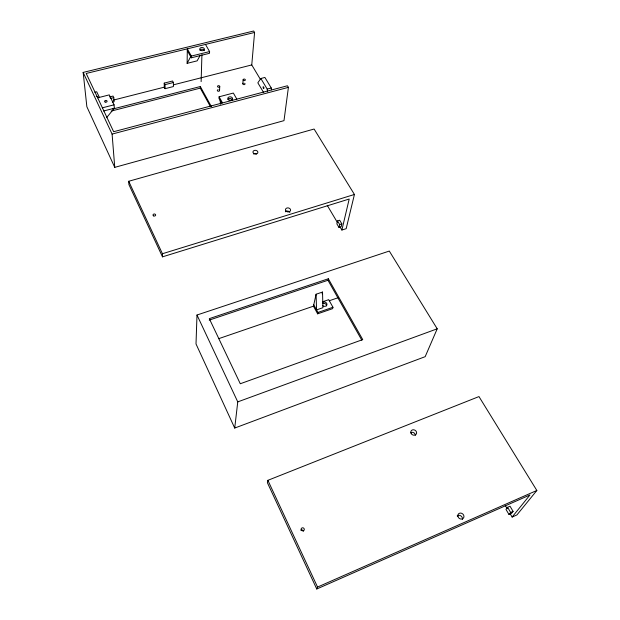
<?xml version="1.0" encoding="UTF-8"?>
<svg xmlns="http://www.w3.org/2000/svg" width="620" height="620" viewBox="0 0 620 620"><rect width="100%" height="100%" fill="white"/><g stroke="black" fill="none" stroke-linecap="round" stroke-linejoin="round"><path stroke-width="0.93" d="M199.942 55.823L197.144 60.853L187.132 63.341L187.317 48.841L191.347 56.071L191.317 57.8L209.521 53.305L209.591 51.584L205.483 44.415M210.389 106.524L200.268 88.133L200.314 86.537L112.778 109.035M201.128 81.623L201.926 54.684M196.997 315.014L196.013 343.945L234.717 428.056L425.18 356.671L437.216 328.809L389.298 251.061L196.997 315.014L237.762 401.884L234.717 428.056M236.84 99.138L233.353 93.054L219.093 96.798L219.007 98.487L221.518 102.974M219.534 90.621L219.744 86.614A1.116 0.798 4.4 0 0 218.209 85.707A1.116 0.798 4.4 0 0 217.953 87.071A1.116 0.798 4.4 0 0 219.744 86.614M242.831 83.708L243.149 79.693M260.4 79.36L251.759 64.93L254.588 32.465L253.688 31L83.157 72.416L86.862 106.741L114.754 167.361L283.991 120.644L288.416 87.35L287.44 85.761L113.654 131.711L86.211 73.454L254.588 32.465M512.128 517.064L516.925 514.918L536.843 490.474L478.973 396.575L267.879 480.329L267.398 482.716L316.766 589L529.953 494.977L512.128 517.064L510.151 513.74M322.695 301.738L328.724 299.669L332.963 307.272L332.622 308.644L317.642 313.829L313.464 306.179L316.084 294.237L322.532 292.051L322.919 307.698L316.556 309.892L316.084 294.237M337.528 220.922L336.862 223.851L339.001 227.47L341.155 226.781L341.837 223.859L339.683 220.24L337.528 220.922L339.683 224.541L339.001 227.47M322.129 293.818L322.532 292.051M317.642 313.829L317.959 312.457L313.767 304.792M361.817 340.186L327.972 280.263L328.321 278.76L209.304 318.649L240.289 383.749L362.731 339.597L328.321 278.76M341.884 230.043L349.2 199.028L162.487 256.851L128.906 184.558L128.704 181.273L314.1 129.03L354.431 194.471L346.169 228.679L341.884 230.043L339.93 226.757M316.766 589L317.556 587.062L536.843 490.474M187.132 63.341L190.681 56.652M271.475 89.807L271.265 87.994L264.903 77.446L260.849 78.5L257.835 82.809L263.702 92.659M507.594 507.3L505.967 509.392L509.012 514.53L511.423 513.461L513.081 511.384L510.012 506.23L507.594 507.3L510.655 512.461L509.012 514.53M106.578 117.684L114.32 108.237L114.065 104.819L109.291 94.883L97.689 97.813M510.655 512.461L513.081 511.384M237.762 401.884L437.216 328.809M317.959 312.457L332.963 307.272M218.651 338.683L313.464 306.179M329.298 300.747L338.388 297.631M209.227 320.114L327.972 280.263M339.683 224.541L341.837 223.859M162.487 256.851L162.425 253.735L354.431 194.471M260.849 78.5L267.189 89.071L271.265 87.994M83.157 72.416L112.096 134.083L288.416 87.35M103.594 110.996L114.32 108.237M111.15 111.089L200.268 88.133M112.352 102.106L114.088 101.665L113.785 97.619L113.034 96.061L109.554 96.945M165.075 88.675L173.414 86.552L173.406 82.514L172.6 81.003L164.222 83.119L164.285 87.164L165.075 88.675L165.021 84.638L164.222 83.119M102.393 107.81L114.065 104.819M110.306 98.502L113.785 97.619M165.021 84.638L173.406 82.514M113.336 100.115L164.285 87.164M173.546 84.808L251.759 64.93M94.852 92.24L96.72 91.768L99.518 97.697L96.247 96.348M191.347 56.071L209.591 51.584M327.252 205.367L337.497 222.642M505.23 505.439L507.199 508.764M219.093 96.798L222.534 102.92M187.294 50.569L191.317 57.8M200.314 86.537L211.381 106.609M128.704 181.273L162.425 253.735M267.879 480.329L317.556 587.062M267.189 89.071L267.514 91.791M220.147 100.525L220.503 104.207M112.096 134.083L114.754 167.361M244.582 83.251A1.101 0.783 5.7 0 1 244.745 84.421A1.101 0.783 5.7 0 1 243.125 84.351A1.101 0.783 5.7 0 1 243.242 83.204M219.108 89.869A1.116 0.798 4.4 0 1 219.185 91.094A1.116 0.798 4.4 0 1 217.496 90.869A1.116 0.798 4.4 0 1 218.008 89.722M199.888 50.197A2.302 1.597 3.8 0 1 202.267 49.251A2.302 1.597 3.8 0 1 204.306 50.654M227.881 99.502A2.379 1.721 5 0 1 230.376 98.549A2.379 1.721 5 0 1 232.438 100.107M300.909 530.387A1.604 1.527 34.1 0 1 303.552 531.177M457.196 515.91A3.24 2.813 40.9 0 1 460.885 515.902A3.24 2.813 40.9 0 1 462.357 519.428M410.975 432.535A3.015 2.619 29.5 0 1 415.416 435.271M285.44 211.792A2.565 2.023 8.8 0 1 289.85 212.365M253.472 153.977A2.472 1.86 6.4 0 1 256.455 153.977M322.718 302.413A2.581 2.155 13.5 0 1 326.329 302.885A2.581 2.155 13.5 0 1 326.074 305.931A2.581 2.155 13.5 0 1 322.462 305.459M322.95 303.521A2.573 2.147 13.5 0 1 326.616 305.877M263.151 86.947C263.244 90.683 264.942 87.04 263.151 86.947M243.583 80.445A1.108 0.791 5.7 0 0 245.342 79.988A1.108 0.791 5.7 0 0 243.807 79.097A1.108 0.791 5.7 0 0 243.583 80.445M228.757 99.874A2.387 1.721 5 0 0 232.554 98.867A2.387 1.721 5 0 0 229.261 96.922A2.387 1.721 5 0 0 228.757 99.874M200.748 50.36A2.302 1.597 3.8 0 0 204.383 49.344A2.302 1.597 3.8 0 0 201.144 47.616A2.302 1.597 3.8 0 0 200.748 50.36M105.136 102.029A1.232 0.883 -1.2 0 0 107.082 101.393A1.232 0.883 -1.2 0 0 105.361 100.51A1.232 0.883 -1.2 0 0 105.136 102.029M301.188 529.689A1.612 1.534 33.6 0 0 303.846 530.48A1.612 1.534 33.6 0 0 303.118 527.853A1.612 1.534 33.6 0 0 301.188 529.689M411.184 433.628A3.03 2.627 29.3 0 0 416.276 434.078A3.03 2.627 29.3 0 0 413.618 429.776A3.03 2.627 29.3 0 0 411.184 433.628M457.924 516.483A3.255 2.821 40.7 0 0 463.094 518.467A3.255 2.821 40.7 0 0 461.644 513.29A3.255 2.821 40.7 0 0 457.924 516.483M253.557 153.318A2.48 1.868 6.4 0 0 257.757 152.892A2.48 1.868 6.4 0 0 254.944 150.319A2.48 1.868 6.4 0 0 253.557 153.318M153.574 215.884A1.325 1.039 -0.5 0 0 155.643 215.101A1.325 1.039 -0.5 0 0 153.752 214.086A1.325 1.039 -0.5 0 0 153.574 215.884M286.045 211.102A2.581 2.023 8.8 0 0 290.431 210.754A2.581 2.023 8.8 0 0 287.579 207.886A2.581 2.023 8.8 0 0 286.045 211.102"/></g></svg>
